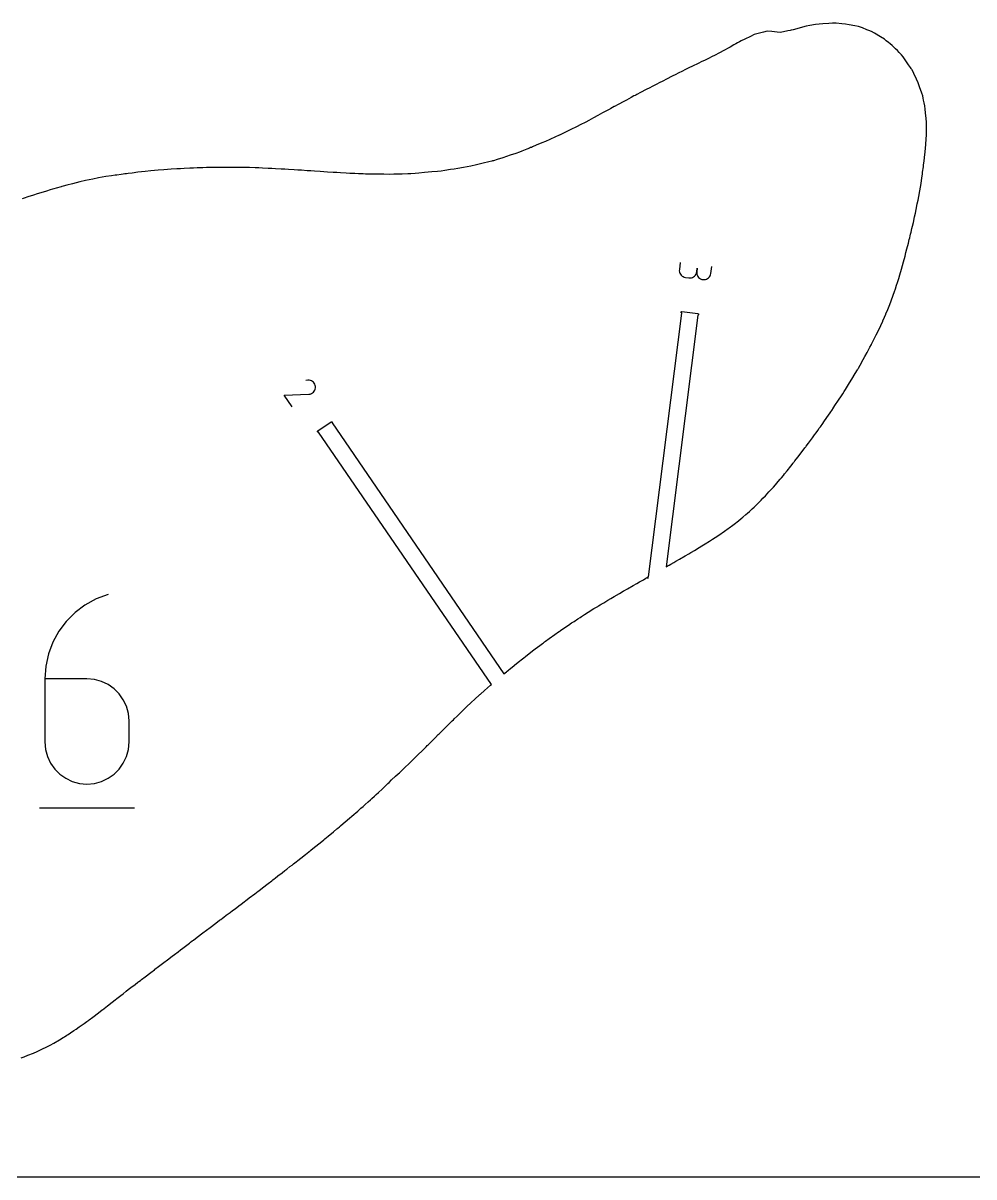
# Model space of a CAD drawing. Extents: x 0 to 560, y 0 to 480.
# Drawn here: x 67 to 134.1, y 0 to 81.5 of the extents above; entities that cross this region are included whole.
import ezdxf

# ---------------------------------------------------------------- set-up
doc = ezdxf.new("R2010")
doc.units = 0

msp = doc.modelspace()

# ---------------------------------------------------------------- linework, layer by layer
at = {"layer": 'annotation', "color": 1}
for p, q in [((113.378967, 64.587885), (113.316708, 64.094378)), ((113.316708, 64.094378), (113.313473, 64.004615)), ((113.313473, 64.004615), (113.325884, 63.918201)), ((113.316708, 64.094378), (113.316708, 64.094378)), ((113.325884, 63.918201), (113.352708, 63.836704)), ((113.352708, 63.836704), (113.392712, 63.761689)), ((113.392712, 63.761689), (113.444662, 63.694724)), ((113.444662, 63.694724), (113.507325, 63.637376)), ((113.507325, 63.637376), (113.579468, 63.591212)), ((113.579468, 63.591212), (113.659857, 63.557797)), ((114.251223, 63.543529), (114.32617, 63.583517)), ((114.32617, 63.583517), (114.393135, 63.63548)), ((114.393135, 63.63548), (114.450531, 63.698207)), ((114.450531, 63.698207), (114.496771, 63.770487)), ((114.496771, 63.770487), (114.530266, 63.851109)), ((114.530266, 63.851109), (114.54943, 63.938862)), ((114.54943, 63.938862), (114.546202, 63.849099)), ((114.546202, 63.849099), (114.558638, 63.762682)), ((114.54943, 63.938862), (114.580604, 64.185964)), ((114.580604, 64.185964), (114.54943, 63.938862)), ((114.54943, 63.938862), (114.54943, 63.938862)), ((114.558638, 63.762682), (114.585513, 63.681178)), ((114.585513, 63.681178), (114.625603, 63.606153)), ((114.625603, 63.606153), (114.677681, 63.539172)), ((115.38015, 63.510962), (115.437546, 63.573689)), ((115.437546, 63.573689), (115.483785, 63.645969)), ((115.483785, 63.645969), (115.51728, 63.726591)), ((115.51728, 63.726591), (115.536445, 63.814345)), ((115.536445, 63.814345), (115.598703, 64.307852)), ((113.659857, 63.557797), (113.747259, 63.5387)), ((113.747259, 63.5387), (113.994361, 63.507526)), ((113.994361, 63.507526), (113.994361, 63.507526)), ((113.994361, 63.507526), (114.083731, 63.504323)), ((114.083731, 63.504323), (114.169881, 63.516728)), ((114.169881, 63.516728), (114.251223, 63.543529)), ((114.677681, 63.539172), (114.740523, 63.481801)), ((114.740523, 63.481801), (114.812903, 63.435607)), ((114.812903, 63.435607), (114.893595, 63.402154)), ((114.893595, 63.402154), (114.981375, 63.383009)), ((114.981375, 63.383009), (114.981375, 63.383009)), ((114.981375, 63.383009), (115.070745, 63.379805)), ((115.070745, 63.379805), (115.156895, 63.39221)), ((115.156895, 63.39221), (115.238237, 63.419012)), ((115.238237, 63.419012), (115.313184, 63.458999)), ((115.313184, 63.458999), (115.38015, 63.510962)), ((87.079766, 56.279514), (86.93947, 56.262644)), ((87.169702, 56.278255), (87.079766, 56.279514)), ((87.255465, 56.26159), (87.169702, 56.278255)), ((87.335581, 56.230802), (87.255465, 56.26159)), ((87.408576, 56.187175), (87.335581, 56.230802)), ((87.401254, 55.374455), (87.466777, 55.428708)), ((87.472975, 56.131993), (87.408576, 56.187175)), ((87.466777, 55.428708), (87.522041, 55.49309)), ((87.527306, 56.066539), (87.472975, 56.131993)), ((87.522041, 55.49309), (87.565778, 55.566075)), ((87.570094, 55.992095), (87.527306, 56.066539)), ((87.565778, 55.566075), (87.59672, 55.646134)), ((87.599865, 55.909946), (87.570094, 55.992095)), ((87.59672, 55.646134), (87.613599, 55.731743)), ((87.615146, 55.821374), (87.599865, 55.909946)), ((87.613599, 55.731743), (87.615146, 55.821374)), ((87.615146, 55.821374), (87.615146, 55.821374)), ((85.399125, 55.210057), (87.139573, 55.28734)), ((85.961028, 54.389102), (85.399125, 55.210057)), ((87.139573, 55.28734), (87.139573, 55.28734)), ((87.139573, 55.28734), (87.141316, 55.287201)), ((87.141316, 55.287201), (87.143043, 55.287106)), ((87.143043, 55.287106), (87.144767, 55.287055)), ((87.144767, 55.287055), (87.146503, 55.28705)), ((87.146503, 55.28705), (87.148263, 55.287091)), ((87.148263, 55.287091), (87.15006, 55.287179)), ((87.15006, 55.287179), (87.15191, 55.287315)), ((87.15191, 55.287315), (87.153824, 55.287499)), ((87.153824, 55.287499), (87.155816, 55.287733)), ((87.155816, 55.287733), (87.244505, 55.302441)), ((87.155816, 55.287733), (87.155816, 55.287733)), ((87.244505, 55.302441), (87.326741, 55.331857)), ((87.326741, 55.331857), (87.401254, 55.374455)), ((72.121139, 40.824469), (71.339299, 40.39404)), ((72.973158, 41.143925), (72.121139, 40.824469)), ((72.973158, 41.143925), (72.973158, 41.143925)), ((71.339299, 40.39404), (70.635665, 39.863423)), ((70.018263, 39.2434), (69.495119, 38.544758)), ((70.635665, 39.863423), (70.018263, 39.2434)), ((69.495119, 38.544758), (69.074257, 37.778279)), ((69.074257, 37.778279), (68.763705, 36.954748)), ((68.763705, 36.954748), (68.571489, 36.084948)), ((68.571489, 36.084948), (68.505633, 35.179665)), ((68.505633, 35.179665), (68.505633, 30.728098)), ((71.479783, 35.179665), (68.505633, 35.179665)), ((72.014691, 35.131929), (71.479783, 35.179665)), ((72.518021, 34.994256), (72.014691, 35.131929)), ((72.981402, 34.774949), (72.518021, 34.994256)), ((73.396461, 34.482309), (72.981402, 34.774949)), ((73.754827, 34.12464), (73.396461, 34.482309)), ((74.048129, 33.710244), (73.754827, 34.12464)), ((74.267995, 33.247422), (74.048129, 33.710244)), ((74.406054, 32.744478), (74.267995, 33.247422)), ((74.453934, 32.209714), (74.406054, 32.744478)), ((74.453934, 30.728098), (74.453934, 32.209714)), ((74.453934, 32.209714), (74.453934, 32.209714)), ((68.505633, 30.728098), (68.505633, 30.728098)), ((68.505633, 30.728098), (68.553651, 30.193075)), ((68.553651, 30.193075), (68.692055, 29.689436)), ((74.267995, 29.689436), (74.406054, 30.193075)), ((74.406054, 30.193075), (74.453934, 30.728098)), ((68.692055, 29.689436), (68.912371, 29.225609)), ((74.048129, 29.225609), (74.267995, 29.689436)), ((68.912371, 29.225609), (69.206122, 28.81002)), ((69.206122, 28.81002), (69.564834, 28.451096)), ((73.396461, 28.451096), (73.754827, 28.81002)), ((73.754827, 28.81002), (74.048129, 29.225609)), ((69.564834, 28.451096), (69.980031, 28.157264)), ((69.980031, 28.157264), (70.443239, 27.936951)), ((70.443239, 27.936951), (70.945981, 27.798583)), ((70.945981, 27.798583), (71.479783, 27.750588)), ((71.479783, 27.750588), (72.014691, 27.798583)), ((71.479783, 27.750588), (71.479783, 27.750588)), ((72.014691, 27.798583), (72.518021, 27.936951)), ((72.518021, 27.936951), (72.981402, 28.157264)), ((72.981402, 28.157264), (73.396461, 28.451096)), ((68.133129, 26.076421), (74.829797, 26.076421))]:
    msp.add_line(p, q, dxfattribs=at)
at = {"layer": 'boundary', "color": 5}
for p, q in [((124.119939, 81.503946), (123.86016, 81.48552)), ((124.379716, 81.486533), (124.119939, 81.503946)), ((118.595673, 80.69668), (118.335895, 80.567012)), ((118.87522, 80.771335), (118.595673, 80.69668)), ((119.250827, 80.867876), (118.87522, 80.771335)), ((119.516384, 80.939895), (119.250827, 80.867876)), ((119.840342, 80.902613), (119.516384, 80.939895)), ((120.215948, 80.866601), (119.840342, 80.902613)), ((120.437092, 80.844097), (120.215948, 80.866601)), ((120.545071, 80.866786), (120.437092, 80.844097)), ((120.870682, 80.935421), (120.545071, 80.866786)), ((120.978658, 80.958108), (120.870682, 80.935421)), ((121.130458, 80.98688), (120.978658, 80.958108)), ((121.206005, 81.002916), (121.130458, 80.98688)), ((121.357808, 81.031689), (121.206005, 81.002916)), ((121.617584, 81.103343), (121.357808, 81.031689)), ((122.018736, 81.212968), (121.617584, 81.103343)), ((122.278512, 81.284621), (122.018736, 81.212968)), ((122.538292, 81.328975), (122.278512, 81.284621)), ((122.939447, 81.392932), (122.538292, 81.328975)), ((123.199223, 81.437287), (122.939447, 81.392932)), ((123.459003, 81.455713), (123.199223, 81.437287)), ((123.86016, 81.48552), (123.459003, 81.455713)), ((124.78087, 81.454065), (124.379716, 81.486533)), ((125.04065, 81.436654), (124.78087, 81.454065)), ((125.300426, 81.385234), (125.04065, 81.436654)), ((125.701578, 81.312203), (125.300426, 81.385234)), ((125.961355, 81.260782), (125.701578, 81.312203)), ((126.238566, 81.15676), (125.961355, 81.260782)), ((126.553625, 81.038184), (126.238566, 81.15676)), ((126.765772, 80.958109), (126.553625, 81.038184)), ((126.823921, 80.934917), (126.765772, 80.958109)), ((126.882071, 80.911723), (126.823921, 80.934917)), ((127.095977, 80.784066), (126.882071, 80.911723)), ((127.513507, 80.534459), (127.095977, 80.784066)), ((117.166327, 79.957701), (116.894529, 79.804962)), ((117.306607, 80.037398), (117.166327, 79.957701)), ((117.426107, 80.103434), (117.306607, 80.037398)), ((117.555462, 80.173616), (117.426107, 80.103434)), ((117.67496, 80.239652), (117.555462, 80.173616)), ((117.934739, 80.369321), (117.67496, 80.239652)), ((118.335895, 80.567012), (117.934739, 80.369321)), ((127.802782, 80.36069), (127.513507, 80.534459)), ((127.929249, 80.260077), (127.802782, 80.36069)), ((128.082746, 80.138008), (127.929249, 80.260077)), ((128.209216, 80.037398), (128.082746, 80.138008)), ((128.342525, 79.912595), (128.209216, 80.037398)), ((128.59018, 79.679905), (128.342525, 79.912595)), ((115.582017, 79.116687), (115.411099, 79.032799)), ((115.670875, 79.160572), (115.582017, 79.116687)), ((115.744682, 79.197645), (115.670875, 79.160572)), ((115.833542, 79.241531), (115.744682, 79.197645)), ((116.093318, 79.377726), (115.833542, 79.241531)), ((116.494473, 79.589069), (116.093318, 79.377726)), ((116.754252, 79.725263), (116.494473, 79.589069)), ((116.894529, 79.804962), (116.754252, 79.725263)), ((128.723486, 79.555104), (128.59018, 79.679905)), ((128.844048, 79.420129), (128.723486, 79.555104)), ((128.993637, 79.251664), (128.844048, 79.420129)), ((129.114194, 79.116687), (128.993637, 79.251664)), ((129.253413, 78.917575), (129.114194, 79.116687)), ((113.80672, 78.244987), (113.707125, 78.195978)), ((113.892524, 78.287443), (113.80672, 78.244987)), ((113.992121, 78.336452), (113.892524, 78.287443)), ((114.251899, 78.463332), (113.992121, 78.336452)), ((114.653052, 78.659694), (114.251899, 78.463332)), ((114.912828, 78.786575), (114.653052, 78.659694)), ((115.08375, 78.870464), (114.912828, 78.786575)), ((115.411099, 79.032799), (115.08375, 78.870464)), ((129.504982, 78.554963), (129.253413, 78.917575)), ((129.644203, 78.355849), (129.504982, 78.554963)), ((129.682633, 78.295185), (129.644203, 78.355849)), ((129.706898, 78.256643), (129.682633, 78.295185)), ((129.745334, 78.195978), (129.706898, 78.256643)), ((112.410476, 77.541467), (112.150697, 77.408147)), ((112.811633, 77.74756), (112.410476, 77.541467)), ((113.07141, 77.880879), (112.811633, 77.74756)), ((113.231593, 77.960154), (113.07141, 77.880879)), ((113.546944, 78.116701), (113.231593, 77.960154)), ((113.707125, 78.195978), (113.546944, 78.116701)), ((129.87059, 77.936199), (129.745334, 78.195978)), ((130.06673, 77.535044), (129.87059, 77.936199)), ((130.191988, 77.275266), (130.06673, 77.535044)), ((110.97021, 76.805076), (110.569055, 76.596149)), ((111.229989, 76.940558), (110.97021, 76.805076)), ((111.396875, 77.02525), (111.229989, 76.940558)), ((111.722296, 77.190575), (111.396875, 77.02525)), ((111.889181, 77.275266), (111.722296, 77.190575)), ((111.982072, 77.32245), (111.889181, 77.275266)), ((112.057804, 77.360965), (111.982072, 77.32245)), ((112.150697, 77.408147), (112.057804, 77.360965)), ((130.282678, 77.00268), (130.191988, 77.275266)), ((130.436127, 76.554053), (130.282678, 77.00268)), ((109.388565, 75.971923), (109.00259, 75.763095)), ((109.573479, 76.070114), (109.388565, 75.971923)), ((109.923765, 76.256365), (109.573479, 76.070114)), ((110.108678, 76.354556), (109.923765, 76.256365)), ((110.183541, 76.39416), (110.108678, 76.354556)), ((110.234411, 76.421063), (110.183541, 76.39416)), ((110.309279, 76.460668), (110.234411, 76.421063)), ((110.569055, 76.596149), (110.309279, 76.460668)), ((130.502506, 76.354556), (130.436127, 76.554053)), ((130.533712, 76.202695), (130.502506, 76.354556)), ((130.564907, 76.050833), (130.533712, 76.202695)), ((130.597908, 75.878872), (130.564907, 76.050833)), ((130.64052, 75.667222), (130.597908, 75.878872)), ((107.895764, 75.159668), (107.547147, 74.967894)), ((108.172135, 75.311452), (107.895764, 75.159668)), ((108.177326, 75.314311), (108.172135, 75.311452)), ((108.394421, 75.433845), (108.177326, 75.314311)), ((108.431138, 75.454026), (108.394421, 75.433845)), ((108.467858, 75.474206), (108.431138, 75.454026)), ((108.721685, 75.611859), (108.467858, 75.474206)), ((108.727561, 75.61504), (108.721685, 75.611859)), ((109.00259, 75.763095), (108.727561, 75.61504)), ((130.684576, 75.433845), (130.64052, 75.667222)), ((130.70692, 75.174067), (130.684576, 75.433845)), ((130.736757, 74.772913), (130.70692, 75.174067)), ((106.410912, 74.359453), (105.994593, 74.148341)), ((106.626434, 74.468625), (106.410912, 74.359453)), ((106.667501, 74.490879), (106.626434, 74.468625)), ((106.708565, 74.513135), (106.667501, 74.490879)), ((106.918754, 74.626961), (106.708565, 74.513135)), ((107.262176, 74.813545), (106.918754, 74.626961)), ((107.547147, 74.967894), (107.262176, 74.813545)), ((130.759104, 74.513135), (130.736757, 74.772913)), ((130.762178, 74.253357), (130.759104, 74.513135)), ((130.764397, 73.852202), (130.762178, 74.253357)), ((104.561052, 73.459696), (104.158341, 73.278845)), ((104.785016, 73.561096), (104.561052, 73.459696)), ((104.8185, 73.576761), (104.785016, 73.561096)), ((104.851985, 73.592424), (104.8185, 73.576761)), ((105.075152, 73.699947), (104.851985, 73.592424)), ((105.411893, 73.860231), (105.075152, 73.699947)), ((105.705723, 74.002276), (105.411893, 73.860231)), ((105.994593, 74.148341), (105.705723, 74.002276)), ((130.74838, 73.332646), (130.767474, 73.592424)), ((130.767474, 73.592424), (130.764397, 73.852202)), ((102.549389, 72.599132), (102.202769, 72.459937)), ((102.729274, 72.671714), (102.549389, 72.599132)), ((102.809167, 72.70436), (102.729274, 72.671714)), ((102.8637, 72.726441), (102.809167, 72.70436)), ((102.943592, 72.759086), (102.8637, 72.726441)), ((103.203371, 72.868453), (102.943592, 72.759086)), ((103.604526, 73.036634), (103.203371, 72.868453)), ((103.864302, 73.146001), (103.604526, 73.036634)), ((104.158341, 73.278845), (103.864302, 73.146001)), ((130.674485, 72.411936), (130.701362, 72.671714)), ((130.701362, 72.671714), (130.720451, 72.931492)), ((130.720451, 72.931492), (130.74838, 73.332646)), ((100.061262, 71.751003), (99.856576, 71.699225)), ((100.116354, 71.765605), (100.061262, 71.751003)), ((100.126368, 71.768137), (100.116354, 71.765605)), ((100.18146, 71.782738), (100.126368, 71.768137)), ((100.44124, 71.864736), (100.18146, 71.782738)), ((100.842394, 71.989414), (100.44124, 71.864736)), ((101.102171, 72.071412), (100.842394, 71.989414)), ((101.361948, 72.162009), (101.102171, 72.071412)), ((101.763104, 72.29676), (101.361948, 72.162009)), ((102.022884, 72.387357), (101.763104, 72.29676)), ((102.202769, 72.459937), (102.022884, 72.387357)), ((130.58622, 71.622554), (130.606454, 71.751003)), ((130.606454, 71.751003), (130.633334, 72.010781)), ((130.633334, 72.010781), (130.674485, 72.411936)), ((74.661344, 70.913378), (74.401566, 70.882769)), ((75.062499, 70.96191), (74.661344, 70.913378)), ((75.322277, 70.99252), (75.062499, 70.96191)), ((75.582055, 71.01847), (75.322277, 70.99252)), ((75.983209, 71.057593), (75.582055, 71.01847)), ((76.242987, 71.083543), (75.983209, 71.057593)), ((76.502765, 71.104024), (76.242987, 71.083543)), ((76.90392, 71.13767), (76.502765, 71.104024)), ((77.163698, 71.158151), (76.90392, 71.13767)), ((77.423476, 71.174751), (77.163698, 71.158151)), ((77.824631, 71.203189), (77.423476, 71.174751)), ((78.084409, 71.219789), (77.824631, 71.203189)), ((78.344186, 71.232059), (78.084409, 71.219789)), ((78.745341, 71.251833), (78.344186, 71.232059)), ((79.005119, 71.264103), (78.745341, 71.251833)), ((79.264897, 71.273615), (79.005119, 71.264103)), ((79.666052, 71.286515), (79.264897, 71.273615)), ((79.925829, 71.296028), (79.666052, 71.286515)), ((80.185607, 71.2997), (79.925829, 71.296028)), ((80.586763, 71.306042), (80.185607, 71.2997)), ((80.846541, 71.309714), (80.586763, 71.306042)), ((81.106318, 71.309251), (80.846541, 71.309714)), ((81.507473, 71.307877), (81.106318, 71.309251)), ((81.767251, 71.307414), (81.507473, 71.307877)), ((82.027029, 71.305895), (81.767251, 71.307414)), ((82.428184, 71.301727), (82.027029, 71.305895)), ((82.687962, 71.300207), (82.428184, 71.301727)), ((82.94774, 71.291989), (82.687962, 71.300207)), ((83.348894, 71.282459), (82.94774, 71.291989)), ((83.608671, 71.274242), (83.348894, 71.282459)), ((83.868449, 71.261607), (83.608671, 71.274242)), ((84.269604, 71.243108), (83.868449, 71.261607)), ((84.529381, 71.230473), (84.269604, 71.243108)), ((84.78916, 71.216238), (84.529381, 71.230473)), ((85.190315, 71.193466), (84.78916, 71.216238)), ((85.450093, 71.17923), (85.190315, 71.193466)), ((85.70987, 71.163491), (85.450093, 71.17923)), ((86.111025, 71.138392), (85.70987, 71.163491)), ((86.370804, 71.122653), (86.111025, 71.138392)), ((86.630582, 71.103731), (86.370804, 71.122653)), ((87.031736, 71.074882), (86.630582, 71.103731)), ((87.291513, 71.055961), (87.031736, 71.074882)), ((87.551292, 71.040136), (87.291513, 71.055961)), ((87.952447, 71.014707), (87.551292, 71.040136)), ((88.212225, 70.998884), (87.952447, 71.014707)), ((88.472002, 70.984126), (88.212225, 70.998884)), ((88.873157, 70.959972), (88.472002, 70.984126)), ((89.132935, 70.945214), (88.873157, 70.959972)), ((89.392713, 70.928902), (89.132935, 70.945214)), ((89.793868, 70.901007), (89.392713, 70.928902)), ((95.318131, 70.942447), (94.916976, 70.905542)), ((95.577908, 70.964873), (95.318131, 70.942447)), ((95.837686, 70.989833), (95.577908, 70.964873)), ((96.238842, 71.025538), (95.837686, 70.989833)), ((96.498621, 71.050498), (96.238842, 71.025538)), ((96.758397, 71.089748), (96.498621, 71.050498)), ((97.15955, 71.149641), (96.758397, 71.089748)), ((97.419328, 71.18889), (97.15955, 71.149641)), ((97.679108, 71.233758), (97.419328, 71.18889)), ((98.080263, 71.303945), (97.679108, 71.233758)), ((98.340039, 71.348813), (98.080263, 71.303945)), ((98.599817, 71.406231), (98.340039, 71.348813)), ((99.000973, 71.492997), (98.599817, 71.406231)), ((99.260753, 71.550417), (99.000973, 71.492997)), ((99.465437, 71.602194), (99.260753, 71.550417)), ((99.856576, 71.699225), (99.465437, 71.602194)), ((130.479959, 70.830291), (130.497054, 70.961621)), ((130.497054, 70.961621), (130.547814, 71.354437)), ((130.547814, 71.354437), (130.564907, 71.485766)), ((130.564907, 71.485766), (130.585141, 71.614215)), ((130.585141, 71.614215), (130.58622, 71.622554)), ((70.458946, 70.157392), (70.057791, 70.043625)), ((70.718724, 70.228198), (70.458946, 70.157392)), ((70.978502, 70.287087), (70.718724, 70.228198)), ((71.379657, 70.376419), (70.978502, 70.287087)), ((71.639434, 70.435308), (71.379657, 70.376419)), ((71.899212, 70.487382), (71.639434, 70.435308)), ((72.300367, 70.567236), (71.899212, 70.487382)), ((72.560145, 70.61931), (72.300367, 70.567236)), ((72.819923, 70.657335), (72.560145, 70.61931)), ((73.221078, 70.717109), (72.819923, 70.657335)), ((73.480855, 70.755133), (73.221078, 70.717109)), ((73.601361, 70.771789), (73.480855, 70.755133)), ((73.906385, 70.813635), (73.601361, 70.771789)), ((74.02689, 70.830291), (73.906385, 70.813635)), ((74.166163, 70.849948), (74.02689, 70.830291)), ((74.262294, 70.863111), (74.166163, 70.849948)), ((74.401566, 70.882769), (74.262294, 70.863111)), ((90.053646, 70.884695), (89.793868, 70.901007)), ((90.404557, 70.868638), (90.053646, 70.884695)), ((90.654058, 70.858035), (90.404557, 70.868638)), ((90.743444, 70.854096), (90.654058, 70.858035)), ((90.974356, 70.84339), (90.743444, 70.854096)), ((91.140525, 70.839082), (90.974356, 70.84339)), ((91.625001, 70.830291), (91.140525, 70.839082)), ((91.749718, 70.828253), (91.625001, 70.830291)), ((91.895067, 70.826148), (91.749718, 70.828253)), ((92.153204, 70.823005), (91.895067, 70.826148)), ((92.447665, 70.819901), (92.153204, 70.823005)), ((92.815777, 70.815117), (92.447665, 70.819901)), ((93.162445, 70.820082), (92.815777, 70.815117)), ((93.722331, 70.829874), (93.162445, 70.820082)), ((93.736488, 70.830101), (93.722331, 70.829874)), ((93.73808, 70.830196), (93.736488, 70.830101)), ((93.739673, 70.830291), (93.73808, 70.830196)), ((94.145363, 70.853629), (93.739673, 70.830291)), ((94.360373, 70.866505), (94.145363, 70.853629)), ((94.657197, 70.883116), (94.360373, 70.866505)), ((94.916976, 70.905542), (94.657197, 70.883116)), ((130.341759, 69.909582), (130.382648, 70.16936)), ((130.382648, 70.16936), (130.439066, 70.570514)), ((130.439066, 70.570514), (130.479959, 70.830291)), ((67.696815, 69.348237), (67.29566, 69.219652)), ((67.956592, 69.432121), (67.696815, 69.348237)), ((68.21637, 69.512838), (67.956592, 69.432121)), ((68.617525, 69.63668), (68.21637, 69.512838)), ((68.877303, 69.717397), (68.617525, 69.63668)), ((69.052377, 69.765963), (68.877303, 69.717397)), ((69.39386, 69.861015), (69.052377, 69.765963)), ((69.568933, 69.909582), (69.39386, 69.861015)), ((69.653637, 69.93291), (69.568933, 69.909582)), ((69.713309, 69.949491), (69.653637, 69.93291)), ((69.798013, 69.972819), (69.713309, 69.949491)), ((70.057791, 70.043625), (69.798013, 69.972819)), ((130.219599, 69.24865), (130.291605, 69.649805)), ((130.291605, 69.649805), (130.341759, 69.909582)), ((67.035882, 69.135768), (66.901885, 69.089158)), ((67.29566, 69.219652), (67.035882, 69.135768)), ((130.038112, 68.327939), (130.113622, 68.729094)), ((130.113622, 68.729094), (130.169447, 68.988871)), ((130.169447, 68.988871), (130.219599, 69.24865)), ((129.840292, 67.407228), (129.923541, 67.808383)), ((129.923541, 67.808383), (129.982284, 68.068161)), ((129.982284, 68.068161), (130.038112, 68.327939)), ((129.68127, 66.739499), (129.744481, 66.997825)), ((129.744481, 66.997825), (129.781549, 67.14745)), ((129.781549, 67.14745), (129.840292, 67.407228)), ((129.487376, 65.966962), (129.553864, 66.22674)), ((129.553864, 66.22674), (129.581399, 66.336892)), ((129.581399, 66.336892), (129.616666, 66.479721)), ((129.616666, 66.479721), (129.644203, 66.589874)), ((129.644203, 66.589874), (129.68127, 66.739499)), ((129.251316, 65.046251), (129.319181, 65.306029)), ((129.319181, 65.306029), (129.385673, 65.565807)), ((129.385673, 65.565807), (129.487376, 65.966962)), ((129.080046, 64.385319), (129.147912, 64.645097)), ((129.147912, 64.645097), (129.251316, 65.046251)), ((128.813728, 63.464609), (128.888843, 63.724386)), ((128.888843, 63.724386), (129.004928, 64.125541)), ((129.004928, 64.125541), (129.080046, 64.385319)), ((128.574164, 62.73399), (128.660037, 62.996654)), ((128.660037, 62.996654), (128.723486, 63.186747)), ((128.723486, 63.186747), (128.746259, 63.256432)), ((128.746259, 63.256432), (128.790958, 63.394923)), ((128.790958, 63.394923), (128.813728, 63.464609)), ((128.270427, 61.882965), (128.416482, 62.28412)), ((128.416482, 62.28412), (128.510714, 62.543897)), ((128.510714, 62.543897), (128.574164, 62.73399)), ((127.902615, 60.966116), (128.02734, 61.26537)), ((128.02734, 61.26537), (128.176191, 61.623187)), ((128.176191, 61.623187), (128.270427, 61.882965)), ((111.129217, 42.385073), (113.480431, 61.022447)), ((114.617419, 60.879009), (112.372658, 43.085457)), ((113.437082, 61.078312), (113.443253, 61.096819)), ((113.438463, 61.058852), (113.437082, 61.078312)), ((113.447186, 61.041402), (113.438463, 61.058852)), ((113.443253, 61.096819), (113.456037, 61.111556)), ((113.461923, 61.028618), (113.447186, 61.041402)), ((113.456037, 61.111556), (113.473487, 61.120279)), ((113.480431, 61.022447), (113.461923, 61.028618)), ((113.473487, 61.120279), (113.492947, 61.121661)), ((113.492947, 61.121661), (114.629935, 60.978223)), ((114.636879, 60.880391), (114.617419, 60.879009)), ((114.629935, 60.978223), (114.648442, 60.972052)), ((114.654329, 60.889114), (114.636879, 60.880391)), ((114.648442, 60.972052), (114.663179, 60.959268)), ((114.667113, 60.903851), (114.654329, 60.889114)), ((114.663179, 60.959268), (114.671902, 60.941818)), ((114.673284, 60.922358), (114.667113, 60.903851)), ((114.671902, 60.941818), (114.673284, 60.922358)), ((127.540398, 60.15323), (127.67492, 60.44909)), ((127.67492, 60.44909), (127.691831, 60.485549)), ((127.691831, 60.485549), (127.792813, 60.702477)), ((127.792813, 60.702477), (127.797798, 60.714248)), ((127.797798, 60.714248), (127.802782, 60.72602)), ((127.802782, 60.72602), (127.888099, 60.931246)), ((127.888099, 60.931246), (127.902615, 60.966116)), ((127.222445, 59.490284), (127.36854, 59.781766)), ((127.36854, 59.781766), (127.540398, 60.15323)), ((126.772007, 58.604653), (126.882071, 58.806762)), ((126.882071, 58.806762), (126.896278, 58.833909)), ((126.896278, 58.833909), (126.910488, 58.861055)), ((126.910488, 58.861055), (127.01386, 59.067235)), ((127.01386, 59.067235), (127.222445, 59.490284)), ((126.291867, 57.728798), (126.412821, 57.940345)), ((126.412821, 57.940345), (126.56995, 58.228021)), ((126.56995, 58.228021), (126.772007, 58.604653)), ((125.889916, 57.019634), (125.919119, 57.067865)), ((125.919119, 57.067865), (125.93215, 57.091112)), ((125.93215, 57.091112), (125.961355, 57.139343)), ((125.961355, 57.139343), (126.08231, 57.35089)), ((126.08231, 57.35089), (126.291867, 57.728798)), ((125.332765, 56.098924), (125.491526, 56.358702)), ((125.491526, 56.358702), (125.73116, 56.759856)), ((125.73116, 56.759856), (125.889916, 57.019634)), ((124.849145, 55.32259), (124.948543, 55.482308)), ((124.948543, 55.482308), (125.04065, 55.626684)), ((125.04065, 55.626684), (125.112465, 55.742086)), ((125.112465, 55.742086), (125.260951, 55.983522)), ((125.260951, 55.983522), (125.332765, 56.098924)), ((124.302191, 54.491583), (124.557185, 54.876134)), ((124.557185, 54.876134), (124.757042, 55.178213)), ((124.757042, 55.178213), (124.849145, 55.32259)), ((123.729213, 53.644383), (123.958076, 53.978351)), ((123.958076, 53.978351), (124.11994, 54.217256)), ((124.11994, 54.217256), (124.133572, 54.237379)), ((124.133572, 54.237379), (124.147208, 54.257503)), ((124.147208, 54.257503), (124.302191, 54.491583)), ((87.784867, 52.692909), (88.730564, 53.340191)), ((88.730564, 53.340191), (88.748503, 53.347858)), ((88.748503, 53.347858), (88.768011, 53.348076)), ((88.768011, 53.348076), (88.786117, 53.340812)), ((88.786117, 53.340812), (88.800065, 53.327171)), ((88.800686, 53.271618), (88.787045, 53.25767)), ((88.787045, 53.25767), (100.918021, 35.533992)), ((88.800065, 53.327171), (88.807732, 53.309232)), ((88.807949, 53.289724), (88.800686, 53.271618)), ((88.807732, 53.309232), (88.807949, 53.289724)), ((123.199223, 52.882675), (123.27873, 52.995615)), ((123.27873, 52.995615), (123.441142, 53.223852)), ((123.441142, 53.223852), (123.520647, 53.336792)), ((123.520647, 53.336792), (123.729213, 53.644383)), ((87.763963, 52.660855), (87.771227, 52.678961)), ((87.764181, 52.641347), (87.763963, 52.660855)), ((87.771847, 52.623407), (87.764181, 52.641347)), ((87.771227, 52.678961), (87.784867, 52.692909)), ((87.785795, 52.609767), (87.771847, 52.623407)), ((87.803902, 52.602503), (87.785795, 52.609767)), ((87.823409, 52.602721), (87.803902, 52.602503)), ((87.841349, 52.610388), (87.823409, 52.602721)), ((100.041548, 34.785573), (87.841349, 52.610388)), ((122.434775, 51.83909), (122.71122, 52.205212)), ((122.71122, 52.205212), (122.867484, 52.416082)), ((122.867484, 52.416082), (122.970999, 52.56292)), ((122.970999, 52.56292), (123.09571, 52.735837)), ((123.09571, 52.735837), (123.199223, 52.882675)), ((121.981366, 51.235593), (122.178934, 51.495371)), ((122.178934, 51.495371), (122.215229, 51.544279)), ((122.215229, 51.544279), (122.242224, 51.579312)), ((122.242224, 51.579312), (122.278513, 51.62822)), ((122.278513, 51.62822), (122.434775, 51.83909)), ((121.383725, 50.460755), (121.447627, 50.541651)), ((121.447627, 50.541651), (121.473541, 50.57466)), ((121.473541, 50.57466), (121.671112, 50.834438)), ((121.671112, 50.834438), (121.981366, 51.235593)), ((120.747917, 49.65395), (120.925724, 49.880718)), ((120.925724, 49.880718), (121.179999, 50.200977)), ((121.179999, 50.200977), (121.357808, 50.427745)), ((121.357808, 50.427745), (121.383725, 50.460755)), ((120.100184, 48.894331), (120.299549, 49.121555)), ((120.299549, 49.121555), (120.437091, 49.282646)), ((120.437091, 49.282646), (120.519062, 49.381333)), ((120.519062, 49.381333), (120.665944, 49.555263)), ((120.665944, 49.555263), (120.747917, 49.65395)), ((119.219892, 47.937766), (119.397527, 48.12114)), ((119.397527, 48.12114), (119.516384, 48.246377)), ((119.516384, 48.246377), (119.638615, 48.380918)), ((119.638615, 48.380918), (119.840404, 48.598699)), ((119.840404, 48.598699), (119.962636, 48.73324)), ((119.962636, 48.73324), (120.100184, 48.894331)), ((118.464589, 47.196959), (118.595673, 47.317847)), ((118.595673, 47.317847), (118.736594, 47.456736)), ((118.736594, 47.456736), (118.960114, 47.673639)), ((118.960114, 47.673639), (119.101035, 47.812529)), ((119.101035, 47.812529), (119.219892, 47.937766)), ((117.484051, 46.352923), (117.67496, 46.501981)), ((117.67496, 46.501981), (117.803655, 46.612701)), ((117.803655, 46.612701), (118.002155, 46.781097)), ((118.002155, 46.781097), (118.13085, 46.891818)), ((118.13085, 46.891818), (118.261933, 47.012707)), ((118.261933, 47.012707), (118.464589, 47.196959)), ((116.494473, 45.61695), (116.754252, 45.79569)), ((116.754252, 45.79569), (116.823121, 45.847151)), ((116.823121, 45.847151), (116.92124, 45.919647)), ((116.92124, 45.919647), (116.990108, 45.971108)), ((116.990108, 45.971108), (117.181017, 46.120165)), ((117.181017, 46.120165), (117.484051, 46.352923)), ((115.127165, 44.709613), (115.447339, 44.913847)), ((115.447339, 44.913847), (115.661672, 45.050398)), ((115.661672, 45.050398), (115.707115, 45.079974)), ((115.707115, 45.079974), (115.788097, 45.132626)), ((115.788097, 45.132626), (115.833542, 45.162203)), ((115.833542, 45.162203), (116.093318, 45.340944)), ((116.093318, 45.340944), (116.494473, 45.61695)), ((113.732341, 43.866958), (113.992121, 44.017091)), ((113.992121, 44.017091), (114.047662, 44.05019)), ((114.047662, 44.05019), (114.12493, 44.096588)), ((114.12493, 44.096588), (114.180474, 44.129687)), ((114.180474, 44.129687), (114.384708, 44.252914)), ((114.384708, 44.252914), (114.708594, 44.449836)), ((114.708594, 44.449836), (114.912828, 44.573063)), ((114.912828, 44.573063), (115.127165, 44.709613)), ((112.464336, 43.137561), (112.589962, 43.208976)), ((112.589962, 43.208976), (112.724114, 43.285521)), ((112.724114, 43.285521), (112.937259, 43.407059)), ((112.937259, 43.407059), (113.07141, 43.483604)), ((113.07141, 43.483604), (113.331187, 43.633738)), ((113.331187, 43.633738), (113.732341, 43.866958)), ((111.053274, 42.342362), (111.129217, 42.385073)), ((112.372658, 43.085457), (112.464336, 43.137561)), ((109.648345, 41.544005), (110.049501, 41.773981)), ((110.049501, 41.773981), (110.309279, 41.92268)), ((110.309279, 41.92268), (110.49357, 42.026624)), ((110.49357, 42.026624), (110.772656, 42.184323)), ((110.772656, 42.184323), (110.956949, 42.288266)), ((110.956949, 42.288266), (111.032435, 42.330642)), ((111.032435, 42.330642), (111.053274, 42.342362)), ((111.053274, 42.342362), (111.113999, 42.264449)), ((111.122723, 42.333601), (111.053274, 42.342362)), ((111.113999, 42.264449), (111.122723, 42.333601)), ((108.27624, 40.741169), (108.467858, 40.855683)), ((108.467858, 40.855683), (108.715388, 41.000947)), ((108.715388, 41.000947), (109.093341, 41.222291)), ((109.093341, 41.222291), (109.340872, 41.367555)), ((109.340872, 41.367555), (109.353119, 41.374691)), ((109.353119, 41.374691), (109.376319, 41.38817)), ((109.376319, 41.38817), (109.388565, 41.395305)), ((109.388565, 41.395305), (109.648345, 41.544005)), ((106.886213, 39.890901), (107.287369, 40.141247)), ((107.287369, 40.141247), (107.547147, 40.303086)), ((107.547147, 40.303086), (107.615305, 40.344308)), ((107.615305, 40.344308), (107.716411, 40.405621)), ((107.716411, 40.405621), (107.784571, 40.446844)), ((107.784571, 40.446844), (107.976191, 40.561359)), ((107.976191, 40.561359), (108.27624, 40.741169)), ((105.48773, 38.982414), (105.705723, 39.130149)), ((105.705723, 39.130149), (105.87727, 39.242192)), ((105.87727, 39.242192), (106.139643, 39.414092)), ((106.139643, 39.414092), (106.311189, 39.526134)), ((106.311189, 39.526134), (106.399421, 39.582851)), ((106.399421, 39.582851), (106.538202, 39.672346)), ((106.538202, 39.672346), (106.626434, 39.729062)), ((106.626434, 39.729062), (106.886213, 39.890901)), ((104.12408, 38.02848), (104.525236, 38.317414)), ((104.525236, 38.317414), (104.785016, 38.503555)), ((104.785016, 38.503555), (104.826801, 38.532414)), ((104.826801, 38.532414), (104.890504, 38.576565)), ((104.890504, 38.576565), (104.932287, 38.605423)), ((104.932287, 38.605423), (105.15028, 38.753159)), ((105.15028, 38.753159), (105.48773, 38.982414)), ((103.142723, 37.301705), (103.452109, 37.535051)), ((103.452109, 37.535051), (103.651239, 37.684713)), ((103.651239, 37.684713), (103.711887, 37.729492)), ((103.711887, 37.729492), (103.803655, 37.797561)), ((103.803655, 37.797561), (103.864302, 37.84234)), ((103.864302, 37.84234), (104.12408, 38.02848)), ((102.325545, 36.671558), (102.443238, 36.764004)), ((102.443238, 36.764004), (102.585324, 36.874119)), ((102.585324, 36.874119), (102.801507, 37.041927)), ((102.801507, 37.041927), (102.943592, 37.152043)), ((102.943592, 37.152043), (103.142723, 37.301705)), ((101.2896, 35.843291), (101.498209, 36.010624)), ((101.498209, 36.010624), (101.814273, 36.265949)), ((101.814273, 36.265949), (102.022884, 36.433282)), ((102.022884, 36.433282), (102.140574, 36.525728)), ((102.140574, 36.525728), (102.325545, 36.671558)), ((100.918021, 35.533992), (101.10217, 35.68923)), ((101.10217, 35.68923), (101.15334, 35.731156)), ((101.15334, 35.731156), (101.238431, 35.801365)), ((101.238431, 35.801365), (101.2896, 35.843291)), ((99.260753, 34.094649), (99.555916, 34.356104)), ((99.555916, 34.356104), (99.981761, 34.732626)), ((99.981761, 34.732626), (100.041548, 34.785573)), ((98.340039, 33.243946), (98.56832, 33.455858)), ((98.56832, 33.455858), (98.929274, 33.789959)), ((98.929274, 33.789959), (99.157555, 34.001871)), ((99.157555, 34.001871), (99.189052, 34.030233)), ((99.189052, 34.030233), (99.229254, 34.066286)), ((99.229254, 34.066286), (99.260753, 34.094649)), ((97.629386, 32.555995), (97.960723, 32.877344)), ((97.960723, 32.877344), (98.170781, 33.08116)), ((98.170781, 33.08116), (98.220501, 33.129026)), ((98.220501, 33.129026), (98.290319, 33.19608)), ((98.290319, 33.19608), (98.340039, 33.243946)), ((96.701224, 31.644733), (97.020988, 31.960304)), ((97.020988, 31.960304), (97.22359, 32.160449)), ((97.22359, 32.160449), (97.280764, 32.216412)), ((97.280764, 32.216412), (97.362154, 32.296218)), ((97.362154, 32.296218), (97.419328, 32.352178)), ((97.419328, 32.352178), (97.629386, 32.555995)), ((95.777907, 30.72785), (96.092926, 31.040484)), ((96.092926, 31.040484), (96.292924, 31.239739)), ((96.292924, 31.239739), (96.352704, 31.299372)), ((96.352704, 31.299372), (96.43884, 31.384955)), ((96.43884, 31.384955), (96.498621, 31.444587)), ((96.498621, 31.444587), (96.701224, 31.644733)), ((95.168086, 30.123295), (95.367093, 30.319028)), ((95.367093, 30.319028), (95.427864, 30.37955)), ((95.427864, 30.37955), (95.517136, 30.468071)), ((95.517136, 30.468071), (95.577908, 30.528595)), ((95.577908, 30.528595), (95.777907, 30.72785)), ((94.232508, 29.212144), (94.42637, 29.398316)), ((94.42637, 29.398316), (94.492286, 29.462361)), ((94.492286, 29.462361), (94.591281, 29.558083)), ((94.591281, 29.558083), (94.657197, 29.622128)), ((94.657197, 29.622128), (94.856203, 29.817862)), ((94.856203, 29.817862), (95.168086, 30.123295)), ((93.462762, 28.477607), (93.540357, 28.551212)), ((93.540357, 28.551212), (93.658892, 28.6633)), ((93.658892, 28.6633), (93.736488, 28.736903)), ((93.736488, 28.736903), (93.93035, 28.923077)), ((93.93035, 28.923077), (94.232508, 29.212144)), ((92.57862, 27.64465), (92.722368, 27.779532)), ((92.722368, 27.779532), (92.815778, 27.867288)), ((92.815778, 27.867288), (92.997961, 28.039311)), ((92.997961, 28.039311), (93.28058, 28.305585)), ((93.28058, 28.305585), (93.462762, 28.477607)), ((91.60546, 26.740624), (91.782398, 26.902832)), ((91.782398, 26.902832), (91.895067, 27.007271)), ((91.895067, 27.007271), (92.061436, 27.16261)), ((92.061436, 27.16261), (92.318842, 27.401557)), ((92.318842, 27.401557), (92.48521, 27.556895)), ((92.48521, 27.556895), (92.57862, 27.64465)), ((90.831542, 26.041169), (90.974356, 26.16742)), ((90.974356, 26.16742), (91.121464, 26.300947)), ((91.121464, 26.300947), (91.345681, 26.502659)), ((91.345681, 26.502659), (91.492789, 26.636185)), ((91.492789, 26.636185), (91.60546, 26.740624)), ((89.866198, 25.203525), (90.053646, 25.361876)), ((90.053646, 25.361876), (90.17061, 25.463301)), ((90.17061, 25.463301), (90.344746, 25.614048)), ((90.344746, 25.614048), (90.46171, 25.715477)), ((90.46171, 25.715477), (90.604524, 25.841728)), ((90.604524, 25.841728), (90.831542, 26.041169)), ((88.893264, 24.385123), (89.132935, 24.584226)), ((89.132935, 24.584226), (89.205265, 24.644901)), ((89.205265, 24.644901), (89.311364, 24.73409)), ((89.311364, 24.73409), (89.383694, 24.794764)), ((89.383694, 24.794764), (89.571142, 24.953116)), ((89.571142, 24.953116), (89.866198, 25.203525)), ((87.952447, 23.610106), (88.212225, 23.82046)), ((88.212225, 23.82046), (88.232332, 23.836991)), ((88.232332, 23.836991), (88.257358, 23.857525)), ((88.257358, 23.857525), (88.277464, 23.874056)), ((88.277464, 23.874056), (88.517136, 24.073159)), ((88.517136, 24.073159), (88.893264, 24.385123)), ((86.919087, 22.781422), (87.137385, 22.953343)), ((87.137385, 22.953343), (87.178865, 22.986238)), ((87.178865, 22.986238), (87.250034, 23.042665)), ((87.250034, 23.042665), (87.291513, 23.075559)), ((87.291513, 23.075559), (87.551291, 23.285912)), ((87.551291, 23.285912), (87.952447, 23.610106)), ((85.816406, 21.918426), (85.963365, 22.032632)), ((85.963365, 22.032632), (86.076185, 22.120491)), ((86.076185, 22.120491), (86.257984, 22.261906)), ((86.257984, 22.261906), (86.370804, 22.349761)), ((86.370804, 22.349761), (86.589102, 22.521682)), ((86.589102, 22.521682), (86.919087, 22.781422)), ((84.776703, 21.111925), (84.964655, 21.257495)), ((84.964655, 21.257495), (85.262141, 21.488211)), ((85.262141, 21.488211), (85.450093, 21.633784)), ((85.450093, 21.633784), (85.59705, 21.747989)), ((85.59705, 21.747989), (85.816406, 21.918426)), ((83.608671, 20.212842), (83.86845, 20.412073)), ((83.86845, 20.412073), (84.269604, 20.721632)), ((84.269604, 20.721632), (84.529381, 20.920861)), ((84.529381, 20.920861), (84.601208, 20.97627)), ((84.601208, 20.97627), (84.704877, 21.056514)), ((84.704877, 21.056514), (84.776703, 21.111925)), ((82.687962, 19.511549), (82.941027, 19.703451)), ((82.941027, 19.703451), (83.32746, 19.999306)), ((83.32746, 19.999306), (83.580526, 20.191211)), ((83.580526, 20.191211), (83.587238, 20.196349)), ((83.587238, 20.196349), (83.601959, 20.207703)), ((83.601959, 20.207703), (83.608671, 20.212842)), ((81.591539, 18.685344), (81.767251, 18.817358)), ((81.767251, 18.817358), (81.93697, 18.945124)), ((81.93697, 18.945124), (82.198892, 19.142738)), ((82.198892, 19.142738), (82.368611, 19.270501)), ((82.368611, 19.270501), (82.458669, 19.338375)), ((82.458669, 19.338375), (82.597902, 19.443675)), ((82.597902, 19.443675), (82.687962, 19.511549)), ((80.586762, 17.929244), (80.846541, 18.125248)), ((80.846541, 18.125248), (80.930607, 18.188506)), ((80.930607, 18.188506), (81.060852, 18.286536)), ((81.060852, 18.286536), (81.144918, 18.349793)), ((81.144918, 18.349793), (81.32063, 18.481805)), ((81.32063, 18.481805), (81.591539, 18.685344)), ((79.264216, 16.927978), (79.665025, 17.232639)), ((79.665025, 17.232639), (79.924123, 17.429083)), ((79.924123, 17.429083), (79.924803, 17.429597)), ((79.924803, 17.429597), (79.925149, 17.42986)), ((79.925149, 17.42986), (79.92583, 17.430376)), ((79.92583, 17.430376), (80.185607, 17.626382)), ((80.185607, 17.626382), (80.586762, 17.929244)), ((78.260526, 16.167207), (78.534807, 16.375279)), ((78.534807, 16.375279), (78.710924, 16.508369)), ((78.710924, 16.508369), (78.794585, 16.571707)), ((78.794585, 16.571707), (78.921459, 16.668202)), ((78.921459, 16.668202), (79.005119, 16.731537)), ((79.005119, 16.731537), (79.264216, 16.927978)), ((77.25523, 15.40834), (77.400683, 15.518576)), ((77.400683, 15.518576), (77.492214, 15.587659)), ((77.492214, 15.587659), (77.660461, 15.714345)), ((77.660461, 15.714345), (77.916162, 15.907427)), ((77.916162, 15.907427), (78.084408, 16.034115)), ((78.084408, 16.034115), (78.260526, 16.167207)), ((76.278374, 14.666951), (76.530244, 14.857647)), ((76.530244, 14.857647), (76.911828, 15.148563)), ((76.911828, 15.148563), (77.163698, 15.339258)), ((77.163698, 15.339258), (77.25523, 15.40834)), ((75.148503, 13.801683), (75.249356, 13.878562)), ((75.249356, 13.878562), (75.322277, 13.934007)), ((75.322277, 13.934007), (75.582055, 14.132303)), ((75.582055, 14.132303), (75.98321, 14.441596)), ((75.98321, 14.441596), (76.242987, 14.639894)), ((76.242987, 14.639894), (76.250895, 14.64593)), ((76.250895, 14.64593), (76.270466, 14.660914)), ((76.270466, 14.660914), (76.278374, 14.666951)), ((74.033806, 12.94198), (74.251676, 13.112056)), ((74.251676, 13.112056), (74.401566, 13.228509)), ((74.401566, 13.228509), (74.588424, 13.371834)), ((74.588424, 13.371834), (74.888726, 13.602913)), ((74.888726, 13.602913), (75.075582, 13.746238)), ((75.075582, 13.746238), (75.148503, 13.801683)), ((72.930121, 12.079061), (73.256911, 12.336596)), ((73.256911, 12.336596), (73.480855, 12.510839)), ((73.480855, 12.510839), (73.590743, 12.596376)), ((73.590743, 12.596376), (73.774028, 12.739994)), ((73.774028, 12.739994), (73.883916, 12.825527)), ((73.883916, 12.825527), (74.033806, 12.94198)), ((71.899212, 11.292763), (72.300367, 11.596987)), ((72.300367, 11.596987), (72.560145, 11.791784)), ((72.560145, 11.791784), (72.595979, 11.819414)), ((72.595979, 11.819414), (72.670344, 11.877187)), ((72.670344, 11.877187), (72.706178, 11.90482)), ((72.706178, 11.90482), (72.930121, 12.079061)), ((70.926989, 10.59146), (71.274118, 10.836981)), ((71.274118, 10.836981), (71.482383, 10.984106)), ((71.482383, 10.984106), (71.533896, 11.021457)), ((71.533896, 11.021457), (71.587921, 11.060616)), ((71.587921, 11.060616), (71.639435, 11.097965)), ((71.639435, 11.097965), (71.899212, 11.292763)), ((69.538235, 9.688001), (69.798013, 9.837957)), ((69.798013, 9.837957), (69.889226, 9.896377)), ((69.889226, 9.896377), (70.058537, 10.004977)), ((70.058537, 10.004977), (70.14975, 10.063395)), ((70.14975, 10.063395), (70.318315, 10.176048)), ((70.318315, 10.176048), (70.550159, 10.331682)), ((70.550159, 10.331682), (70.718724, 10.444334)), ((70.718724, 10.444334), (70.926989, 10.59146)), ((68.115076, 8.933952), (68.391388, 9.065888)), ((68.391388, 9.065888), (68.549872, 9.142688)), ((68.549872, 9.142688), (68.651166, 9.194088)), ((68.651166, 9.194088), (68.776009, 9.256059)), ((68.776009, 9.256059), (68.877303, 9.307462)), ((68.877303, 9.307462), (69.137081, 9.457418)), ((69.137081, 9.457418), (69.538235, 9.688001)), ((66.822631, 8.408924), (67.035882, 8.486564)), ((67.035882, 8.486564), (67.29566, 8.591902)), ((67.29566, 8.591902), (67.696815, 8.751815)), ((67.696815, 8.751815), (67.956593, 8.85715)), ((67.956593, 8.85715), (68.115076, 8.933952))]:
    msp.add_line(p, q, dxfattribs=at)
at = {"layer": 'frame', "color": 5}
msp.add_line((0, 0), (560, 0), dxfattribs=at)

doc.saveas('drawing.dxf')
